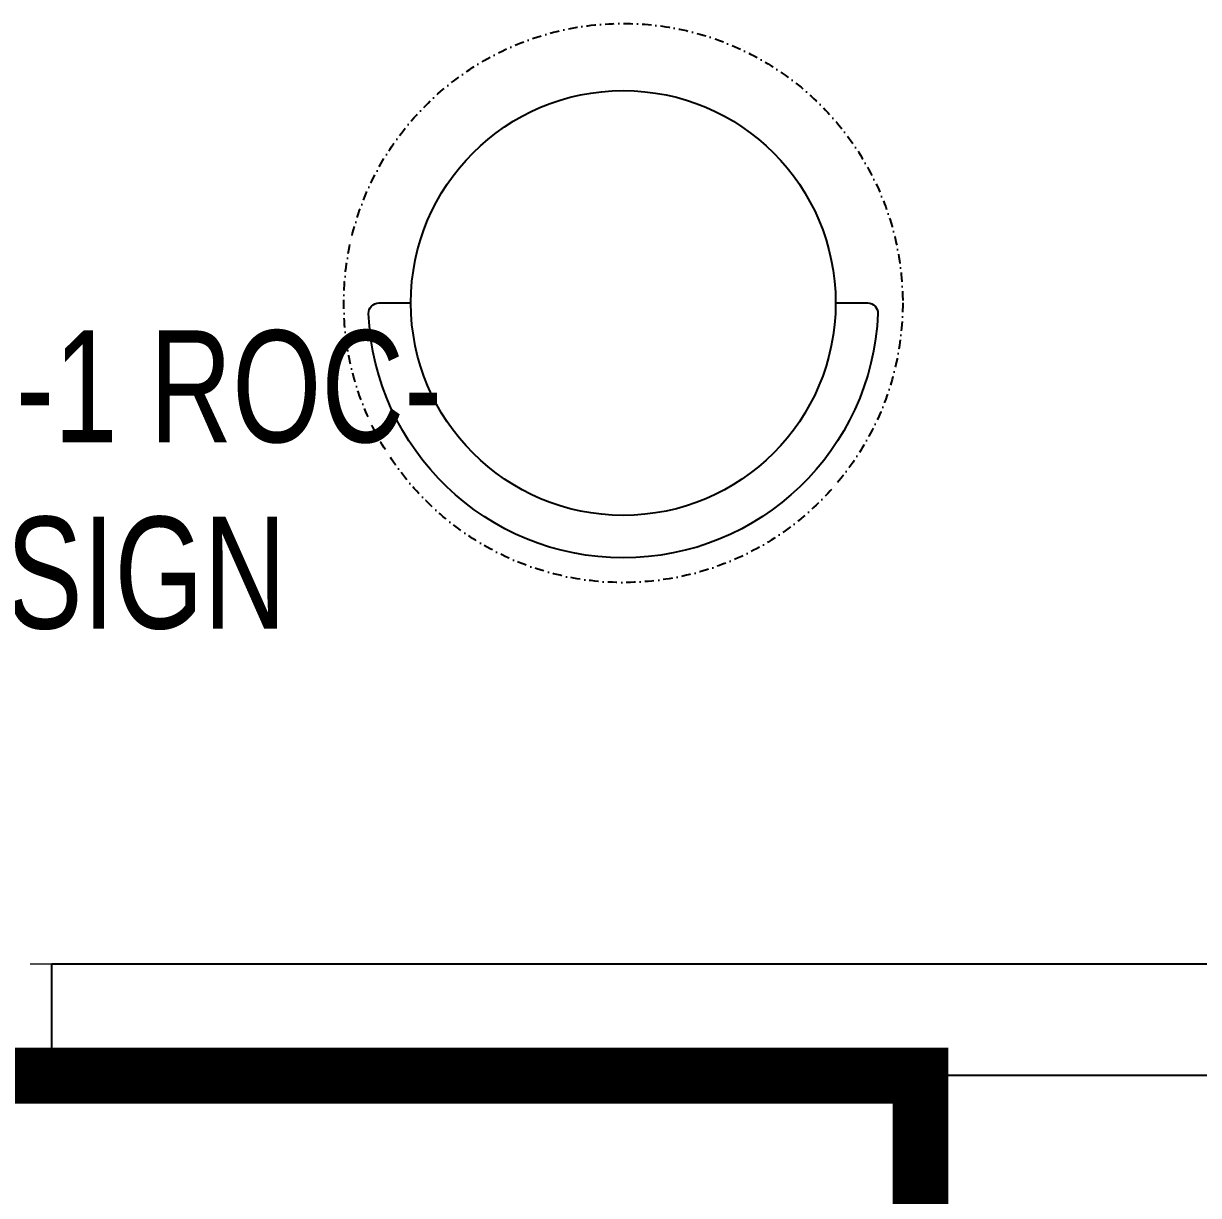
# Model space of a CAD drawing. Header units: feet. Extents: x 6760453 to 6769213, y -5286336 to -5277010.
# Drawn here: x 6764836 to 6765887, y -5278947 to -5277899 of the extents above; entities that cross this region are included whole.
import ezdxf

# ---------------------------------------------------------------- set-up
doc = ezdxf.new("R2010")
doc.units = ezdxf.units.FT
doc.header["$LTSCALE"] = 33
doc.header["$MEASUREMENT"] = 0
for name, pattern in [('a_p6_plan_L18$0$HIDDEN', [0.375, 0.25, -0.125]), ('ACAD_ISO03W100', [30, 12, -18]), ('DASHDOT2', [0.5, 0.25, -0.125, 0, -0.125])]:
    doc.linetypes.add(name, pattern=pattern)
for name, color, linetype, lineweight in [('LENS-CURTAIN', 5, 'a_p6_plan_L18$0$HIDDEN', 9), ('LENS-FURNITURE', 13, 'Continuous', 9), ('LENS-PARTITION', 21, 'Continuous', 25), ('LENS-TEXT', 31, 'Continuous', 5), ('LK-FLUTTED FINISH', 20, 'Continuous', 30), ('LN-ELEVATION-1', 81, 'Continuous', 25)]:
    doc.layers.add(name, color=color, linetype=linetype, lineweight=lineweight)
doc.styles.add('LK TXT', font='GILC____.TTF', dxfattribs={"height": 100})

# ---------------------------------------------------------------- blocks, each defined once
blk = doc.blocks.new('DOCTOR STOOL')
at = {"layer": 'LN-ELEVATION-1', "ltscale": 100}
blk.add_lwpolyline([(228, 37.80991746066138), (228, 9.119999997317787, -0.4264743413925903), (218.5, 0.0079201031476259, -0.959166304662544), (218.5, 455.611914822366, -0.4264743413925903), (228, 446.4998349279631), (228, 417.8099174646193)], format="xyb", dxfattribs=at)
at = {"layer": 'LN-ELEVATION-1', "linetype": 'DASHDOT2'}
blk.add_circle((228, 227.8099174629897), 250, dxfattribs=at)
at = {"layer": 'LN-ELEVATION-1', "ltscale": 100}
blk.add_circle((228, 227.8099174629897), 190, dxfattribs=at)

msp = doc.modelspace()

# ---------------------------------------------------------------- linework, layer by layer
at = {"layer": 'LENS-CURTAIN', "ltscale": 5}
msp.add_lwpolyline([(6764861.168993054, -5278840.207375895), (6764161.168993053, -5278840.207375895), (6764161.168993053, -5278740.207375895), (6764861.168993054, -5278740.207375895)], close=True, dxfattribs=at)
at = {"layer": 'LENS-PARTITION'}
for points in [[(6764861.168993054, -5278740.207375895), (6767311.16898892, -5278740.207375895), (6767311.16898892, -5278840.207375895), (6764861.168993054, -5278840.207375895)], [(6765638.168993054, -5279192.207375905), (6765986.168993054, -5279192.207375905), (6765986.168993054, -5278840.207375895), (6765638.168993054, -5278840.207375895)]]:
    msp.add_lwpolyline(points, close=True, dxfattribs=at)
at = {"layer": 'LK-FLUTTED FINISH', "linetype": 'ACAD_ISO03W100', "ltscale": 0.05, "const_width": 50}
msp.add_lwpolyline([(6764161.168993053, -5279740.207375895), (6764161.168993053, -5278840.207375895), (6765638.168993054, -5278840.207375895), (6765638.168993055, -5279568.207375905), (6765986.168993054, -5279568.207375905), (6765986.168993054, -5278840.207375895), (6767311.168988908, -5278840.20737626)], dxfattribs=at)

# ---------------------------------------------------------------- block references
at = {"layer": 'LENS-FURNITURE', "rotation": 89.99999999999999}
msp.add_blockref('DOCTOR STOOL', (6765600.079351835, -5278377.079482086), dxfattribs=at)

# ---------------------------------------------------------------- texts
at = {"layer": 'LENS-TEXT', "color": 0, "linetype": 'Continuous', "ltscale": 3, "insert": (6764851.57722611, -5278307.664597017), "char_height": 100, "attachment_point": 5, "style": 'LK TXT'}
msp.add_mtext_dynamic_manual_height_columns('CLINIC-1 ROC- MINSIGN', width=804.5161215306476, gutter_width=0.9999999999999992, heights=[0], dxfattribs=at)

doc.saveas('drawing.dxf')
